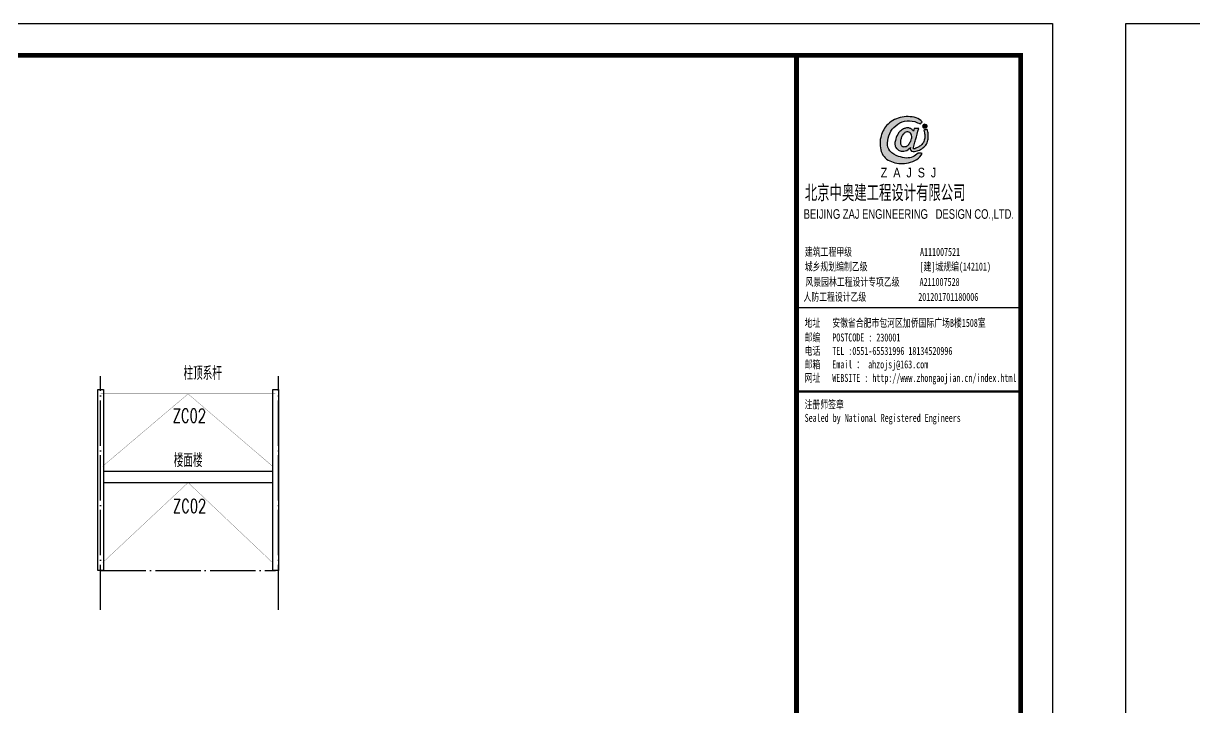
# Model space of a CAD drawing. Extents: x 180850 to 1400258, y 48356 to 327067.
# Drawn here: x 870475 to 922203, y 190147 to 220382 of the extents above; entities that cross this region are included whole.
import ezdxf
from ezdxf.enums import TextEntityAlignment as Align

# ---------------------------------------------------------------- set-up
doc = ezdxf.new("R2010")
doc.units = 0
doc.header["$LTSCALE"] = 1000
doc.linetypes.add('DASH', pattern=[0.35, 0.25, -0.1])
doc.linetypes.add('DOTE', pattern=[2.42, 2, -0.2, 0.02, -0.2])
for name, color, linetype in [('DOTE', 1, 'Continuous'), ('GZ', 50, 'Continuous'), ('PUB_TEXT', 7, 'Continuous'), ('PUB_TITLE', 4, 'Continuous'), ('SC', 3, 'Continuous'), ('XG', 6, 'Continuous'), ('图签', 3, 'Continuous')]:
    doc.layers.add(name, color=color, linetype=linetype)
doc.styles.add('_gyy_title_Arial', font='arial.ttf', dxfattribs={"width": 0.7})
doc.styles.add('_gyy_title_ST', font='', dxfattribs={"width": 0.8})
doc.styles.add('_TCH_DIM', font='SIMPLEX', dxfattribs={"bigfont": 'GBCBIG'})
doc.styles.add('HZ', font='txt.shx', dxfattribs={"width": 0.8, "bigfont": '000hztxt.shx'})
doc.styles.get('_gyy_title_ST').set_extended_font_data('SimSun')

# ---------------------------------------------------------------- blocks, each defined once
blk = doc.blocks.new('dd')
at = {"layer": '图签'}
h = blk.add_hatch(color=5, dxfattribs=at)
h.set_gradient(color1=(0, 0, 255), color2=(36, 36, 255), one_color=1, tint=0.57)
h.paths.add_polyline_path([(452, 1270, -0.093206), (531, 1562, -0.136321), (716, 1807, -0.161039), (988, 1948, -0.108591), (1307, 1935, -0.049497), (1479, 1861, 0.062627), (1539, 1932, 0.094388), (1351, 2056, 0.136326), (854, 2062, 0.161722), (430, 1810, 0.133661), (243, 1435, 0.158414), (286, 937, 0.22517), (632, 669, 0.138663), (1107, 646, 0.074676), (1375, 753, 0.125344), (1543, 944, 0.006312), (1413, 948, -0.090385), (1244, 833, -0.096745), (1053, 797, -0.073845), (803, 850, -0.140868), (530, 1020, -0.160753)])
h = blk.add_hatch(color=1, dxfattribs=at)
h.set_gradient(color1=(255, 0, 0), color2=(255, 0, 0), tint=0.57)
h.paths.add_polyline_path([(1557, 1818, 0.386553), (1564, 1757, 0.170676), (1604, 1736, 0.082224), (1657, 1743, 0.087509), (1686, 1766, 0.264235), (1694, 1804, 0.244333), (1636, 1850, 0.30271)])
h = blk.add_hatch(color=5, dxfattribs=at)
h.set_gradient(color1=(0, 0, 255), color2=(36, 36, 255), one_color=1, tint=0.57)
h.paths.add_polyline_path([(1306, 1289, 0.011169), (1334, 1370, 0.005807), (1431, 1724, 0.01105), (1292, 1724, 0.016796), (1267, 1634, 0.125943), (1203, 1704, 0.083806), (1120, 1739, 0.082879), (1047, 1739, -0.008503), (952, 1710, 0.060057), (844, 1628, 0.086078), (774, 1532, 0.099424), (705, 1347, 0.12153), (690, 1225, 0.102644), (719, 1122, 0.056648), (797, 1042, 0.092914), (913, 1013, 0.194578), (1098, 1064, -0.002562), (1175, 1122, 0.064354), (1167, 1068, 0.172385), (1207, 1017, 0.105458), (1300, 1002, 0.086567), (1454, 1046, 0.047674), (1592, 1136, 0.166359), (1692, 1274, 0.096748), (1728, 1431, 0.03151), (1728, 1548, 0.041815), (1700, 1691, 0.007654), (1588, 1673, -0.009919), (1610, 1585, -0.068269), (1624, 1482, -0.105336), (1605, 1352, -0.14652), (1528, 1223, -0.070486), (1434, 1151, -0.077937), (1341, 1103, -0.127098), (1272, 1084, -0.114215), (1267, 1129, -0.007609)])
h.paths.add_polyline_path([(865, 1245, -0.099994), (863, 1328, -0.050974), (888, 1427, -0.120527), (938, 1529, -0.043888), (1002, 1595, -0.08446), (1063, 1619, -0.147309), (1127, 1607, -0.037474), (1177, 1572, -0.06931), (1209, 1507, -0.067662), (1213, 1431, -0.02676), (1211, 1413, 0.017209), (1183, 1329, -0.048815), (1120, 1223, -0.139096), (1046, 1163, -0.097991), (944, 1153, -0.085394), (909, 1169, -0.149141)], flags=16)
blk.add_lwpolyline([(1539, 1932, 0.094388), (1351, 2056, 0.136326), (854, 2062, 0.161722), (430, 1810, 0.133661), (243, 1435, 0.158414), (286, 937, 0.22517), (632, 669, 0.138663), (1107, 646, 0.074676), (1375, 753, 0.125344), (1543, 944, 0.006312), (1413, 948, -0.090385), (1244, 833, -0.096745), (1053, 797, -0.073845), (803, 850, -0.140868), (530, 1020, -0.160753), (452, 1270, -0.093206), (531, 1562, -0.136321), (716, 1807, -0.161039), (988, 1948, -0.108591), (1307, 1935, -0.049497), (1479, 1861, 0.062627)], format="xyb", close=True, dxfattribs=at)
for points in [[(1694, 1804, 0.243958), (1636, 1850, 0.303117), (1557, 1818, 0.386553), (1564, 1757, 0.170676), (1604, 1736, 0.082224), (1657, 1743, 0.087509), (1686, 1766, 0.264235), (1694, 1804, -7.823139)], [(1431, 1724, 0.011041), (1292, 1724, 0.016796), (1267, 1634, 0.125943), (1203, 1704, 0.083806), (1120, 1739, 0.082879), (1047, 1739, -0.008503), (952, 1710, 0.060057), (844, 1628, 0.086078), (774, 1532, 0.099424), (705, 1347, 0.12153), (690, 1225, 0.102644), (719, 1122, 0.056648), (797, 1042, 0.092914), (913, 1013, 0.194578), (1098, 1064, -0.002562), (1175, 1122, 0.064354), (1167, 1068, 0.172385), (1207, 1017, 0.105458), (1300, 1002, 0.086567), (1454, 1046, 0.047674), (1592, 1136, 0.166359), (1692, 1274, 0.096748), (1728, 1431, 0.03151), (1728, 1548, 0.041815), (1700, 1691, 0.007654), (1588, 1673, -0.009919), (1610, 1585, -0.068269), (1624, 1482, -0.105336), (1605, 1352, -0.14652), (1528, 1223, -0.070486), (1434, 1151, -0.077937), (1341, 1103, -0.127098), (1272, 1084, -0.114215), (1267, 1129, -0.007609), (1306, 1289, 0.011169), (1334, 1370, 0.005782), (1430, 1722, 0.069025)], [(1213, 1431, 0.067662), (1209, 1507, 0.06931), (1177, 1572, 0.037474), (1127, 1607, 0.147309), (1063, 1619, 0.08446), (1002, 1595, 0.043888), (938, 1529, 0.120527), (888, 1427, 0.050974), (863, 1328, 0.099994), (865, 1245, 0.149141), (909, 1169, 0.085394), (944, 1153, 0.097991), (1046, 1163, 0.139096), (1120, 1223, 0.048815), (1183, 1329, -0.017209), (1211, 1413, 0.02676), (1213, 1431, 0.441273)]]:
    blk.add_lwpolyline(points, format="xyb", dxfattribs=at)
at = {"insert": (246, 492), "char_height": 300, "width": 8000, "attachment_point": 1, "style": 'HZ'}
blk.add_mtext('{\\fArial|b0|i0|c0|p32;Z  A  J  S  J}', dxfattribs=at)

msp = doc.modelspace()

# ---------------------------------------------------------------- linework, layer by layer
for p, q in [((874012.41, 200589.9), (881484.41, 200589.9)), ((874012.41, 200089.9), (881484.41, 200089.9))]:
    msp.add_line(p, q)
at = {"layer": 'DOTE', "linetype": 'DOTE'}
for p, q in [((873884.41, 194459.9), (873884.41, 204799.16)), ((881734.41, 194459.9), (881734.41, 204799.16)), ((873884.41, 196209.9), (881606.41, 196209.9))]:
    msp.add_line(p, q, dxfattribs=at)
at = {"layer": 'GZ'}
for points in [[(873762.41, 196209.9), (873762.41, 204209.9), (874012.41, 204209.9), (874012.41, 196209.9)], [(881484.41, 196209.9), (881484.41, 204209.9), (881734.41, 204209.9), (881734.41, 196209.9)]]:
    msp.add_lwpolyline(points, close=True, dxfattribs=at)
at = {"layer": 'PUB_TITLE'}
msp.add_line((904621.51, 207821.84), (914520.49, 207821.84), dxfattribs=at)
for points in [[(797005.45, 220381.89), (915934.63, 220381.89), (915934.63, 136381.97), (797005.45, 136381.97)], [(919169.3, 220381.89), (1038098.48, 220381.89), (1038098.48, 136381.97), (919169.3, 136381.97)]]:
    msp.add_lwpolyline(points, close=True, dxfattribs=at)
at = {"layer": 'PUB_TITLE', "const_width": 212.12}
for points in [[(800540.8, 137796.11), (800540.8, 218967.75), (914520.49, 218967.75), (914520.49, 137796.11)], [(904621.51, 218967.75), (914520.49, 218967.75), (914520.49, 137796.11), (904621.51, 137796.11)]]:
    msp.add_lwpolyline(points, close=True, dxfattribs=at)
at = {"layer": 'PUB_TITLE', "const_width": 98.99}
msp.add_lwpolyline([(904621.51, 204116.19), (914520.49, 204116.19)], dxfattribs=at)
at = {"layer": 'SC', "const_width": 10}
for points in [[(873978, 200812.82), (877748.41, 204009.9)], [(881475, 200812.82), (877748.41, 204009.9)], [(873978, 196555.87), (877748.41, 200089.9)], [(881475, 196555.87), (877748.41, 200089.9)]]:
    msp.add_lwpolyline(points, dxfattribs=at)
at = {"layer": 'XG', "linetype": 'DASH', "const_width": 10}
msp.add_lwpolyline([(873884.41, 204009.9), (881606.41, 204009.9)], dxfattribs=at)

# ---------------------------------------------------------------- block references
at = {"layer": '图签', "xscale": 1.414139999943435, "yscale": 1.414139999943435, "zscale": 1.414139999943435}
msp.add_blockref('dd', (907995.08, 213305.02), dxfattribs=at)

# ---------------------------------------------------------------- texts
at = {"color": 1, "insert": (904989.71, 213244.05), "char_height": 718.1993, "width": 9393.6358, "attachment_point": 1, "style": 'HZ'}
msp.add_mtext('北京中奥建工程设计有限公司', dxfattribs=at)
at = {"layer": 'PUB_TEXT', "style": '_TCH_DIM', "width": 0.705882}
for s, p in [('柱顶系杆', (877547.55, 204623.57)), ('ZC02', (877068.01, 202744.68)), ('楼面楼', (877115.92, 200773.76)), ('ZC02', (877079.22, 198757.83))]:
    msp.add_text(s, height=600, dxfattribs=at).set_placement(p)
at = {"layer": 'PUB_TITLE', "width": 0.7}
for s, height, style, p in [('BEIJING ZAJ ENGINEERING   DESIGN CO.,LTD.', 424.2416, '_gyy_title_Arial', (909582.59, 211746.83)), ('建筑工程甲级                 A111007521             ', 353.5346, '_gyy_title_ST', (909568.38, 210108.51)), ('城乡规划编制乙级             [建]城规编(142101)', 353.5346, '_gyy_title_ST', (909096.29, 209459.89)), ('风景园林工程设计专项乙级     A211007528           ', 353.5346, '_gyy_title_ST', (909392.4, 208781.7)), ('人防工程设计乙级             201201701180006', 353.5346, '_gyy_title_ST', (908789.51, 208120.07))]:
    msp.add_text(s, height=height, dxfattribs=dict(at, style=style)).set_placement(p, align=Align.CENTER)
at = {"layer": 'PUB_TITLE', "style": '_gyy_title_ST', "width": 0.7}
for s, height, p in [('地址   安徽省合肥市包河区加侨国际广场B楼1508室', 353.5346, (904979.34, 206971.5)), ('邮编   POSTCODE : 230001', 353.5346, (904979.34, 206325.74)), ('电话   TEL :0551-65531996 18134520996', 353.5346, (904979.34, 205731.8)), ('邮箱   Email ： ahzojsj@163.com', 353.5346, (904979.34, 205137.86)), ('网址   WEBSITE : http://www.zhongaojian.cn/index.html', 353.5346, (904979.34, 204540.43)), ('注册师签章', 353.535, (904979.34, 203366.69)), ('Sealed by National Registered Engineers', 353.5346, (904981.26, 202772.76))]:
    msp.add_text(s, height=height, dxfattribs=at).set_placement(p)

doc.saveas('drawing.dxf')
